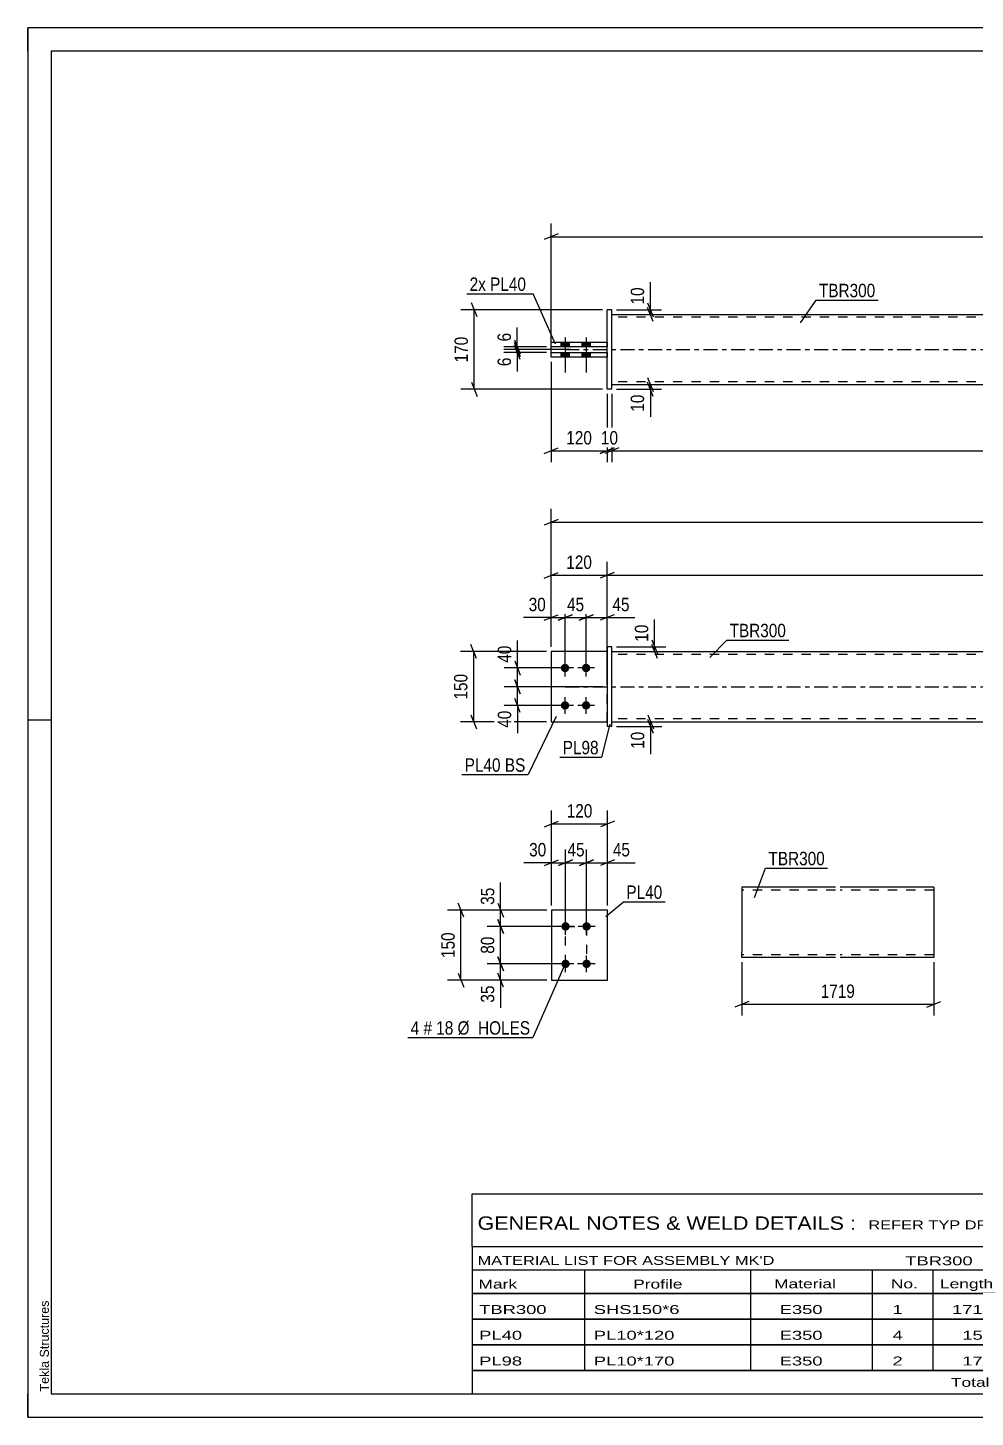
# Model space of a CAD drawing. Header units: millimetres. Extents: x 0 to 420, y 0 to 297.
# Drawn here: x 0 to 202.5, y 0 to 297 of the extents above; entities that cross this region are included whole.
import ezdxf

# ---------------------------------------------------------------- set-up
doc = ezdxf.new("R2010")
doc.units = ezdxf.units.MM
doc.linetypes.add('DXK_LINE_DOT2', pattern=[3.9198, 1.9599, -1.9599])
doc.linetypes.add('DXK_LINE_DOT3', pattern=[5.9187, 2.979, -0.9799, 0.9799, -0.9799])
doc.styles.add('Arial', font='ARIAL.TTF', dxfattribs={"height": 0.2})
doc.styles.add('Arial Narrow', font='ARIALN.TTF', dxfattribs={"height": 0.2})

# ---------------------------------------------------------------- blocks, each defined once
blk = doc.blocks.new('Unknown-580581884-1163')
at = {"color": 5, "linetype": 'Continuous'}
for p, q in [((420, 297), (0, 297)), ((0, 297), (0, 0)), ((0, 292), (0, 297)), ((415, 292), (5, 292)), ((5, 292), (5, 5)), ((5, 149), (0, 149)), ((0, 0), (0, 5)), ((5, 5), (415, 5)), ((0, 0), (420, 0))]:
    blk.add_line(p, q, dxfattribs=at)
at = {"color": 174, "linetype": 'Continuous', "style": 'Arial'}
blk.add_text('Tekla Structures', height=1.9102, rotation=90, dxfattribs=at).set_placement((4.5, 5.5))
blk = doc.blocks.new('Part-580581884-1803 - 1791')
at = {"color": 2, "linetype": 'Continuous'}
for p, q in [((123.86, 163.65), (111.86, 163.65)), ((111.86, 163.65), (111.86, 148.65)), ((111.86, 148.65), (123.86, 148.65))]:
    blk.add_line(p, q, dxfattribs=at)
at = {"color": 7, "linetype": 'DXK_LINE_DOT2'}
blk.add_line((123.86, 148.65), (123.86, 163.65), dxfattribs=at)
blk = doc.blocks.new('Part-580581884-1808 - 1791')
at = {"color": 7, "linetype": 'DXK_LINE_DOT2'}
for p, q in [((123.86, 163.65), (111.86, 163.65)), ((111.86, 163.65), (111.86, 148.65)), ((123.86, 148.65), (123.86, 163.65)), ((111.86, 148.65), (123.86, 148.65))]:
    blk.add_line(p, q, dxfattribs=at)
blk = doc.blocks.new('Part-580581884-1813 - 1791')
at = {"color": 2, "linetype": 'Continuous'}
for p, q in [((124.86, 164.65), (123.86, 164.65)), ((123.86, 164.65), (123.86, 147.65)), ((124.86, 147.65), (124.86, 164.65)), ((124.86, 147.65), (123.86, 147.65))]:
    blk.add_line(p, q, dxfattribs=at)
blk = doc.blocks.new('Part-580581884-1823 - 1791')
at = {"color": 2, "linetype": 'Continuous'}
for p, q in [((124.86, 163.65), (296.72, 163.65)), ((124.86, 148.65), (296.72, 148.65))]:
    blk.add_line(p, q, dxfattribs=at)
at = {"color": 7, "linetype": 'DXK_LINE_DOT2'}
for p, q in [((124.86, 148.65), (124.86, 163.65)), ((296.72, 148.65), (296.72, 163.65)), ((296.72, 163.05), (124.86, 163.05)), ((296.72, 149.25), (124.86, 149.25))]:
    blk.add_line(p, q, dxfattribs=at)
at = {"color": 7, "linetype": 'DXK_LINE_DOT3'}
blk.add_line((114.86, 156.15), (306.72, 156.15), dxfattribs=at)
blk = doc.blocks.new('Bolt-580581884-1825 - 1791')
at = {"linetype": 'Continuous'}
for points in [[(114.86, 159.25, -1), (114.86, 161.05, -1)], [(119.36, 159.25, -1), (119.36, 161.05, -1)], [(114.86, 151.25, -1), (114.86, 153.05, -1)], [(119.36, 151.25, -1), (119.36, 153.05, -1)]]:
    blk.add_hatch(color=1, dxfattribs=at).paths.add_polyline_path(points)
at = {"color": 1, "linetype": 'Continuous'}
for p, q in [((114.86, 158.35), (114.86, 161.95)), ((119.36, 158.35), (119.36, 161.95)), ((116.66, 160.15), (113.06, 160.15)), ((121.16, 160.15), (117.56, 160.15)), ((116.66, 152.15), (113.06, 152.15)), ((114.86, 150.35), (114.86, 153.95)), ((121.16, 152.15), (117.56, 152.15)), ((119.36, 150.35), (119.36, 153.95))]:
    blk.add_line(p, q, dxfattribs=at)
blk = doc.blocks.new('Bolt-580581884-2111 - 2109')
at = {"linetype": 'Continuous'}
for points in [[(113.96, 228.82), (115.76, 228.82), (115.76, 229.82), (113.96, 229.82)], [(113.96, 228.82), (115.76, 228.82), (115.76, 229.82), (113.96, 229.82)], [(118.46, 228.82), (120.26, 228.82), (120.26, 229.82), (118.46, 229.82)], [(118.46, 228.82), (120.26, 228.82), (120.26, 229.82), (118.46, 229.82)], [(113.96, 226.62), (115.76, 226.62), (115.76, 227.62), (113.96, 227.62)], [(113.96, 226.62), (115.76, 226.62), (115.76, 227.62), (113.96, 227.62)], [(118.46, 226.62), (120.26, 226.62), (120.26, 227.62), (118.46, 227.62)], [(118.46, 226.62), (120.26, 226.62), (120.26, 227.62), (118.46, 227.62)]]:
    blk.add_hatch(color=1, dxfattribs=at).paths.add_polyline_path(points)
at = {"color": 1, "linetype": 'Continuous'}
for p, q in [((113.96, 229.82), (113.96, 228.82)), ((113.96, 229.82), (113.96, 228.82)), ((114.86, 230.82), (114.86, 223.32)), ((114.86, 230.82), (114.86, 223.32)), ((115.76, 229.82), (115.76, 228.82)), ((115.76, 229.82), (115.76, 228.82)), ((118.46, 229.82), (118.46, 228.82)), ((118.46, 229.82), (118.46, 228.82)), ((119.36, 230.82), (119.36, 223.32)), ((119.36, 230.82), (119.36, 223.32)), ((120.26, 229.82), (120.26, 228.82)), ((120.26, 229.82), (120.26, 228.82)), ((113.96, 227.62), (113.96, 226.62)), ((113.96, 227.62), (113.96, 226.62)), ((115.76, 227.62), (115.76, 226.62)), ((115.76, 227.62), (115.76, 226.62)), ((118.46, 227.62), (118.46, 226.62)), ((118.46, 227.62), (118.46, 226.62)), ((120.26, 227.62), (120.26, 226.62)), ((120.26, 227.62), (120.26, 226.62))]:
    blk.add_line(p, q, dxfattribs=at)
blk = doc.blocks.new('Part-580581884-2128 - 2109')
at = {"color": 2, "linetype": 'Continuous'}
for p, q in [((111.86, 229.82), (123.86, 229.82)), ((111.86, 228.82), (111.86, 229.82)), ((123.86, 228.82), (111.86, 228.82))]:
    blk.add_line(p, q, dxfattribs=at)
at = {"color": 7, "linetype": 'DXK_LINE_DOT2'}
blk.add_line((123.86, 229.82), (123.86, 228.82), dxfattribs=at)
blk = doc.blocks.new('Part-580581884-2129 - 2109')
at = {"color": 2, "linetype": 'Continuous'}
for p, q in [((124.86, 236.72), (123.86, 236.72)), ((123.86, 219.72), (123.86, 236.72)), ((124.86, 219.72), (124.86, 236.72)), ((124.86, 219.72), (123.86, 219.72))]:
    blk.add_line(p, q, dxfattribs=at)
blk = doc.blocks.new('Part-580581884-2117 - 2109')
at = {"color": 2, "linetype": 'Continuous'}
for p, q in [((124.86, 235.72), (296.72, 235.72)), ((124.86, 220.72), (296.72, 220.72))]:
    blk.add_line(p, q, dxfattribs=at)
at = {"color": 7, "linetype": 'DXK_LINE_DOT2'}
for p, q in [((124.86, 220.72), (124.86, 235.72)), ((296.72, 235.12), (124.86, 235.12)), ((296.72, 235.72), (296.72, 220.72)), ((296.72, 221.32), (124.86, 221.32))]:
    blk.add_line(p, q, dxfattribs=at)
at = {"color": 7, "linetype": 'DXK_LINE_DOT3'}
blk.add_line((114.86, 228.22), (306.72, 228.22), dxfattribs=at)
blk = doc.blocks.new('Part-580581884-2123 - 2109')
at = {"color": 2, "linetype": 'Continuous'}
for p, q in [((111.86, 226.62), (111.86, 227.62)), ((111.86, 227.62), (123.86, 227.62)), ((123.86, 226.62), (111.86, 226.62))]:
    blk.add_line(p, q, dxfattribs=at)
at = {"color": 7, "linetype": 'DXK_LINE_DOT2'}
blk.add_line((123.86, 227.62), (123.86, 226.62), dxfattribs=at)
blk = doc.blocks.new('Bolt-580581884-1444 - 1410')
at = {"linetype": 'Continuous'}
for points in [[(114.96, 104.01, -1), (114.96, 105.81, -1)], [(119.46, 104.01, -1), (119.46, 105.81, -1)], [(114.96, 96.01, -1), (114.96, 97.81, -1)], [(119.46, 96.01, -1), (119.46, 97.81, -1)]]:
    blk.add_hatch(color=1, dxfattribs=at).paths.add_polyline_path(points)
at = {"color": 1, "linetype": 'Continuous'}
for p, q in [((116.76, 104.91), (113.16, 104.91)), ((114.96, 103.11), (114.96, 106.71)), ((121.26, 104.91), (117.66, 104.91)), ((119.46, 103.11), (119.46, 106.71)), ((114.96, 95.11), (114.96, 98.71)), ((119.46, 95.11), (119.46, 98.71)), ((116.76, 96.91), (113.16, 96.91)), ((121.26, 96.91), (117.66, 96.91))]:
    blk.add_line(p, q, dxfattribs=at)
blk = doc.blocks.new('Part-580581884-1459 - 1410')
at = {"color": 2, "linetype": 'Continuous'}
for p, q in [((123.96, 108.41), (111.96, 108.41)), ((111.96, 108.41), (111.96, 93.41)), ((123.96, 93.41), (123.96, 108.41)), ((111.96, 93.41), (123.96, 93.41))]:
    blk.add_line(p, q, dxfattribs=at)
blk = doc.blocks.new('Part-580581884-1273 - 1255')
at = {"color": 2, "linetype": 'Continuous'}
for p, q in [((172.67, 113.27), (152.67, 113.27)), ((152.67, 113.27), (152.67, 99.47)), ((193.67, 113.27), (173.67, 113.27)), ((193.67, 113.27), (193.67, 98.27)), ((152.67, 98.62), (152.67, 99.47)), ((152.67, 98.36), (152.67, 98.62)), ((152.67, 98.27), (152.67, 98.36)), ((172.67, 98.27), (152.67, 98.27)), ((193.67, 98.27), (173.67, 98.27))]:
    blk.add_line(p, q, dxfattribs=at)
at = {"color": 7, "linetype": 'DXK_LINE_DOT2'}
for p, q in [((172.67, 112.67), (152.67, 112.67)), ((193.67, 112.67), (173.67, 112.67)), ((152.67, 99.01), (152.67, 99.47)), ((152.67, 98.62), (152.67, 99.24)), ((152.67, 98.87), (152.67, 98.91)), ((152.67, 98.87), (152.67, 98.91)), ((172.67, 98.87), (152.67, 98.87)), ((152.67, 98.27), (152.67, 98.27)), ((193.67, 98.87), (173.67, 98.87)), ((193.67, 98.87), (193.67, 98.91))]:
    blk.add_line(p, q, dxfattribs=at)
blk = doc.blocks.new('Rectangle-580581884-1568 - 1410')
at = {"color": 1, "linetype": 'DXK_LINE_DOT2'}
blk.add_lwpolyline([(114.96, 104.91), (119.46, 104.91), (119.46, 96.91), (114.96, 96.91), (114.96, 104.91)], close=True, dxfattribs=at)
blk = doc.blocks.new('StraightDimension-580581884-2042 - 1791')
at = {"color": 7, "linetype": 'Continuous'}
for p, q in [((104.09, 161.65), (105.29, 158.65)), ((113.86, 160.15), (101.84, 160.15)), ((105.29, 154.65), (104.09, 157.65)), ((104.69, 156.15), (104.69, 160.15)), ((122.86, 156.15), (101.84, 156.15))]:
    blk.add_line(p, q, dxfattribs=at)
at = {"color": 0}
blk.add_wipeout([(103.94, 165.53), (99.74, 165.53), (99.74, 160.67), (103.94, 160.67)], dxfattribs=at)
at = {"color": 7, "linetype": 'Continuous'}
blk.add_line((104.69, 160.15), (104.69, 166.05), dxfattribs=at)
blk.add_line((104.69, 160.15), (104.69, 166.05), dxfattribs=at)
at = {"color": 3, "style": 'Arial Narrow'}
blk.add_text('40', height=2.863, rotation=90.0002, dxfattribs=at).set_placement((103.34, 161.27))
blk = doc.blocks.new('StraightDimension-580581884-2005 - 1791')
at = {"color": 7, "linetype": 'Continuous'}
for p, q in [((119.36, 161.15), (119.36, 173.8)), ((123.86, 164.65), (123.86, 173.8)), ((117.86, 170.35), (120.86, 171.55)), ((119.36, 170.95), (123.86, 170.95)), ((125.36, 171.55), (122.36, 170.35))]:
    blk.add_line(p, q, dxfattribs=at)
at = {"color": 0}
blk.add_wipeout([(129.24, 171.7), (129.24, 175.9), (124.39, 175.9), (124.39, 171.7)], dxfattribs=at)
at = {"color": 7, "linetype": 'Continuous'}
blk.add_line((123.86, 170.95), (129.77, 170.95), dxfattribs=at)
blk.add_line((123.86, 170.95), (129.77, 170.95), dxfattribs=at)
at = {"color": 3, "style": 'Arial Narrow'}
blk.add_text('45', height=2.863, dxfattribs=at).set_placement((124.99, 172.3))
blk = doc.blocks.new('StraightDimension-580581884-1887 - 1791')
at = {"color": 7, "linetype": 'Continuous'}
for p, q in [((111.86, 164.65), (111.86, 194.15)), ((309.72, 164.65), (309.72, 194.15)), ((113.36, 191.9), (110.36, 190.7)), ((111.86, 191.3), (309.72, 191.3)), ((308.22, 190.7), (311.22, 191.9))]:
    blk.add_line(p, q, dxfattribs=at)
at = {"color": 0}
blk.add_wipeout([(215.05, 192.05), (215.05, 196.25), (206.54, 196.25), (206.54, 192.05)], dxfattribs=at)
at = {"color": 3, "style": 'Arial Narrow'}
blk.add_text('1979', height=2.863, dxfattribs=at).set_placement((207.14, 192.65))
blk = doc.blocks.new('StraightDimension-580581884-2022 - 1791')
at = {"color": 7, "linetype": 'Continuous'}
for p, q in [((110.86, 163.65), (92.48, 163.65)), ((95.93, 162.15), (94.73, 165.15)), ((95.33, 148.65), (95.33, 163.65)), ((110.86, 148.65), (92.48, 148.65)), ((94.73, 150.15), (95.93, 147.15))]:
    blk.add_line(p, q, dxfattribs=at)
at = {"color": 0}
blk.add_wipeout([(94.58, 159.49), (90.38, 159.49), (90.38, 152.81), (94.58, 152.81)], dxfattribs=at)
at = {"color": 3, "style": 'Arial Narrow'}
blk.add_text('150', height=2.863, rotation=90.0002, dxfattribs=at).set_placement((93.98, 153.41))
blk = doc.blocks.new('StraightDimension-580581884-1960 - 1791')
at = {"color": 7, "linetype": 'Continuous'}
for p, q in [((111.86, 164.65), (111.86, 182.83)), ((123.86, 157.15), (123.86, 182.83)), ((110.36, 179.38), (113.36, 180.58)), ((111.86, 179.98), (123.86, 179.98)), ((125.36, 180.58), (122.36, 179.38))]:
    blk.add_line(p, q, dxfattribs=at)
at = {"color": 0}
blk.add_wipeout([(121.2, 180.73), (121.2, 184.93), (114.52, 184.93), (114.52, 180.73)], dxfattribs=at)
at = {"color": 3, "style": 'Arial Narrow'}
blk.add_text('120', height=2.863, dxfattribs=at).set_placement((115.12, 181.33))
blk = doc.blocks.new('StraightDimension-580581884-1832 - 1791')
at = {"color": 7, "linetype": 'Continuous'}
for p, q in [((125.86, 164.65), (136.39, 164.65)), ((125.86, 163.65), (136.39, 163.65)), ((133.39, 166.15), (134.59, 163.15)), ((134.59, 162.15), (133.39, 165.15)), ((133.99, 163.65), (133.99, 164.65))]:
    blk.add_line(p, q, dxfattribs=at)
at = {"color": 0}
blk.add_wipeout([(133.24, 170.03), (129.04, 170.03), (129.04, 165.17), (133.24, 165.17)], dxfattribs=at)
at = {"color": 7, "linetype": 'Continuous'}
blk.add_line((133.99, 164.65), (133.99, 170.55), dxfattribs=at)
blk.add_line((133.99, 164.65), (133.99, 170.55), dxfattribs=at)
at = {"color": 3, "style": 'Arial Narrow'}
blk.add_text('10', height=2.863, rotation=90.0002, dxfattribs=at).set_placement((132.64, 165.77))
blk = doc.blocks.new('StraightDimension-580581884-1945 - 1791')
at = {"color": 7, "linetype": 'Continuous'}
for p, q in [((123.86, 157.15), (123.86, 182.83)), ((297.72, 164.65), (297.72, 182.83)), ((125.36, 180.58), (122.36, 179.38)), ((123.86, 179.98), (297.72, 179.98)), ((296.22, 179.38), (299.22, 180.58))]:
    blk.add_line(p, q, dxfattribs=at)
at = {"color": 0}
blk.add_wipeout([(215.05, 180.73), (215.05, 184.93), (206.54, 184.93), (206.54, 180.73)], dxfattribs=at)
at = {"color": 3, "style": 'Arial Narrow'}
blk.add_text('1739', height=2.863, dxfattribs=at).set_placement((207.14, 181.33))
blk = doc.blocks.new('StraightDimension-580581884-1976 - 1791')
at = {"color": 7, "linetype": 'Continuous'}
for p, q in [((111.86, 164.65), (111.86, 173.8)), ((114.86, 161.15), (114.86, 173.8)), ((110.36, 170.35), (113.36, 171.55)), ((111.86, 170.95), (114.86, 170.95)), ((116.36, 171.55), (113.36, 170.35))]:
    blk.add_line(p, q, dxfattribs=at)
at = {"color": 0}
blk.add_wipeout([(111.34, 171.7), (111.34, 175.9), (106.48, 175.9), (106.48, 171.7)], dxfattribs=at)
at = {"color": 7, "linetype": 'Continuous'}
blk.add_line((111.86, 170.95), (105.96, 170.95), dxfattribs=at)
blk.add_line((111.86, 170.95), (105.96, 170.95), dxfattribs=at)
at = {"color": 3, "style": 'Arial Narrow'}
blk.add_text('30', height=2.863, dxfattribs=at).set_placement((107.08, 172.3))
blk = doc.blocks.new('StraightDimension-580581884-2061 - 1791')
at = {"color": 7, "linetype": 'Continuous'}
for p, q in [((125.86, 148.65), (135.54, 148.65)), ((132.54, 150.15), (133.74, 147.15)), ((133.74, 146.15), (132.54, 149.15)), ((133.14, 147.65), (133.14, 148.65)), ((125.86, 147.65), (135.54, 147.65))]:
    blk.add_line(p, q, dxfattribs=at)
at = {"color": 0}
blk.add_wipeout([(132.39, 147.12), (128.19, 147.12), (128.19, 142.27), (132.39, 142.27)], dxfattribs=at)
at = {"color": 7, "linetype": 'Continuous'}
blk.add_line((133.14, 147.65), (133.14, 141.74), dxfattribs=at)
blk.add_line((133.14, 147.65), (133.14, 141.74), dxfattribs=at)
at = {"color": 3, "style": 'Arial Narrow'}
blk.add_text('10', height=2.863, rotation=90.0002, dxfattribs=at).set_placement((131.79, 142.87))
blk = doc.blocks.new('StraightDimension-580581884-1992 - 1791')
at = {"color": 7, "linetype": 'Continuous'}
for p, q in [((114.86, 161.15), (114.86, 173.8)), ((119.36, 161.15), (119.36, 173.8)), ((113.36, 170.35), (116.36, 171.55)), ((114.86, 170.95), (119.36, 170.95)), ((120.86, 171.55), (117.86, 170.35))]:
    blk.add_line(p, q, dxfattribs=at)
at = {"color": 0}
blk.add_wipeout([(119.54, 171.7), (119.54, 175.9), (114.68, 175.9), (114.68, 171.7)], dxfattribs=at)
at = {"color": 3, "style": 'Arial Narrow'}
blk.add_text('45', height=2.863, dxfattribs=at).set_placement((115.28, 172.3))
blk = doc.blocks.new('StraightDimension-580581884-2051 - 1791')
at = {"color": 7, "linetype": 'Continuous'}
for p, q in [((104.09, 157.65), (105.29, 154.65)), ((122.86, 156.15), (101.84, 156.15)), ((104.69, 152.15), (104.69, 156.15)), ((113.86, 152.15), (101.84, 152.15)), ((105.29, 150.65), (104.09, 153.65))]:
    blk.add_line(p, q, dxfattribs=at)
at = {"color": 0}
blk.add_wipeout([(103.94, 151.62), (99.74, 151.62), (99.74, 146.77), (103.94, 146.77)], dxfattribs=at)
at = {"color": 7, "linetype": 'Continuous'}
blk.add_line((104.69, 152.15), (104.69, 146.24), dxfattribs=at)
blk.add_line((104.69, 152.15), (104.69, 146.24), dxfattribs=at)
at = {"color": 3, "style": 'Arial Narrow'}
blk.add_text('40', height=2.863, rotation=90.0002, dxfattribs=at).set_placement((103.34, 147.37))
blk = doc.blocks.new('StraightDimension-580581884-2164 - 2109')
at = {"color": 7, "linetype": 'Continuous'}
for p, q in [((113.36, 252.94), (110.36, 251.74)), ((111.86, 227.62), (111.86, 255.19)), ((308.22, 251.74), (311.22, 252.94)), ((309.72, 227.62), (309.72, 255.19)), ((111.86, 252.34), (309.72, 252.34))]:
    blk.add_line(p, q, dxfattribs=at)
at = {"color": 0}
blk.add_wipeout([(215.05, 253.09), (215.05, 257.29), (206.54, 257.29), (206.54, 253.09)], dxfattribs=at)
at = {"color": 3, "style": 'Arial Narrow'}
blk.add_text('1979', height=2.863, dxfattribs=at).set_placement((207.14, 253.69))
blk = doc.blocks.new('StraightDimension-580581884-2175 - 2109')
at = {"color": 7, "linetype": 'Continuous'}
for p, q in [((124.86, 218.72), (124.86, 204.18)), ((296.72, 218.72), (296.72, 204.18)), ((126.36, 207.18), (123.36, 205.98)), ((124.86, 206.58), (296.72, 206.58)), ((295.22, 205.98), (298.22, 207.18))]:
    blk.add_line(p, q, dxfattribs=at)
at = {"color": 0}
blk.add_wipeout([(215.05, 207.33), (215.05, 211.53), (206.54, 211.53), (206.54, 207.33)], dxfattribs=at)
at = {"color": 3, "style": 'Arial Narrow'}
blk.add_text('1719', height=2.863, dxfattribs=at).set_placement((207.14, 207.93))
blk = doc.blocks.new('StraightDimension-580581884-2192 - 2109')
at = {"color": 7, "linetype": 'Continuous'}
for p, q in [((111.86, 225.62), (111.86, 204.18)), ((123.86, 218.72), (123.86, 204.18)), ((110.36, 205.98), (113.36, 207.18)), ((111.86, 206.58), (123.86, 206.58)), ((125.36, 207.18), (122.36, 205.98))]:
    blk.add_line(p, q, dxfattribs=at)
at = {"color": 0}
blk.add_wipeout([(121.2, 207.33), (121.2, 211.53), (114.52, 211.53), (114.52, 207.33)], dxfattribs=at)
at = {"color": 3, "style": 'Arial Narrow'}
blk.add_text('120', height=2.863, dxfattribs=at).set_placement((115.12, 207.93))
blk = doc.blocks.new('StraightDimension-580581884-2151 - 2109')
at = {"color": 7, "linetype": 'Continuous'}
for p, q in [((96.04, 235.22), (94.84, 238.22)), ((122.86, 236.72), (92.59, 236.72)), ((95.44, 219.72), (95.44, 236.72)), ((94.84, 221.22), (96.04, 218.22)), ((122.86, 219.72), (92.59, 219.72))]:
    blk.add_line(p, q, dxfattribs=at)
at = {"color": 0}
blk.add_wipeout([(94.69, 231.57), (90.49, 231.57), (90.49, 224.88), (94.69, 224.88)], dxfattribs=at)
at = {"color": 3, "style": 'Arial Narrow'}
blk.add_text('170', height=2.863, rotation=90.0002, dxfattribs=at).set_placement((94.09, 225.48))
blk = doc.blocks.new('StraightDimension-580581884-2272 - 2109')
at = {"color": 7, "linetype": 'Continuous'}
for p, q in [((104.04, 229.72), (105.24, 226.72)), ((105.24, 226.12), (104.04, 229.12)), ((116.11, 228.22), (101.79, 228.22)), ((110.86, 227.62), (101.79, 227.62)), ((104.64, 227.62), (104.64, 228.22))]:
    blk.add_line(p, q, dxfattribs=at)
at = {"color": 0}
blk.add_wipeout([(103.89, 227.1), (99.69, 227.1), (99.69, 224.07), (103.89, 224.07)], dxfattribs=at)
at = {"color": 7, "linetype": 'Continuous'}
blk.add_line((104.64, 227.62), (104.64, 223.55), dxfattribs=at)
blk.add_line((104.64, 227.62), (104.64, 223.55), dxfattribs=at)
at = {"color": 3, "style": 'Arial Narrow'}
blk.add_text('6', height=2.86, rotation=90.0002, dxfattribs=at).set_placement((103.29, 224.67))
blk = doc.blocks.new('StraightDimension-580581884-2141 - 2109')
at = {"color": 7, "linetype": 'Continuous'}
for p, q in [((125.86, 220.72), (135.5, 220.72)), ((132.5, 222.22), (133.7, 219.22)), ((133.7, 218.22), (132.5, 221.22)), ((133.1, 219.72), (133.1, 220.72)), ((125.86, 219.72), (135.5, 219.72))]:
    blk.add_line(p, q, dxfattribs=at)
at = {"color": 0}
blk.add_wipeout([(132.35, 219.2), (128.15, 219.2), (128.15, 214.34), (132.35, 214.34)], dxfattribs=at)
at = {"color": 7, "linetype": 'Continuous'}
blk.add_line((133.1, 219.72), (133.1, 213.82), dxfattribs=at)
blk.add_line((133.1, 219.72), (133.1, 213.82), dxfattribs=at)
at = {"color": 3, "style": 'Arial Narrow'}
blk.add_text('10', height=2.863, rotation=90.0002, dxfattribs=at).set_placement((131.75, 214.94))
blk = doc.blocks.new('StraightDimension-580581884-2183 - 2109')
at = {"color": 7, "linetype": 'Continuous'}
for p, q in [((123.86, 218.72), (123.86, 204.18)), ((124.86, 218.72), (124.86, 204.18)), ((122.36, 205.98), (125.36, 207.18)), ((126.36, 207.18), (123.36, 205.98)), ((123.86, 206.58), (124.86, 206.58))]:
    blk.add_line(p, q, dxfattribs=at)
at = {"color": 0}
blk.add_wipeout([(126.79, 207.33), (126.79, 211.53), (121.93, 211.53), (121.93, 207.33)], dxfattribs=at)
at = {"color": 3, "style": 'Arial Narrow'}
blk.add_text('10', height=2.863, dxfattribs=at).set_placement((122.53, 207.93))
blk = doc.blocks.new('StraightDimension-580581884-2232 - 2109')
at = {"color": 7, "linetype": 'Continuous'}
for p, q in [((132.5, 238.22), (133.7, 235.22)), ((125.86, 236.72), (135.5, 236.72)), ((125.86, 235.72), (135.5, 235.72)), ((133.7, 234.22), (132.5, 237.22)), ((133.1, 235.72), (133.1, 236.72))]:
    blk.add_line(p, q, dxfattribs=at)
at = {"color": 0}
blk.add_wipeout([(132.35, 242.1), (128.15, 242.1), (128.15, 237.25), (132.35, 237.25)], dxfattribs=at)
at = {"color": 7, "linetype": 'Continuous'}
blk.add_line((133.1, 236.72), (133.1, 242.63), dxfattribs=at)
blk.add_line((133.1, 236.72), (133.1, 242.63), dxfattribs=at)
at = {"color": 3, "style": 'Arial Narrow'}
blk.add_text('10', height=2.863, rotation=90.0002, dxfattribs=at).set_placement((131.75, 237.85))
blk = doc.blocks.new('StraightDimension-580581884-2282 - 2109')
at = {"color": 7, "linetype": 'Continuous'}
for p, q in [((110.86, 228.82), (101.79, 228.82)), ((104.04, 230.32), (105.24, 227.32)), ((105.24, 226.72), (104.04, 229.72)), ((104.64, 228.22), (104.64, 228.82)), ((116.11, 228.22), (101.79, 228.22))]:
    blk.add_line(p, q, dxfattribs=at)
at = {"color": 0}
blk.add_wipeout([(103.89, 232.38), (99.69, 232.38), (99.69, 229.35), (103.89, 229.35)], dxfattribs=at)
at = {"color": 7, "linetype": 'Continuous'}
blk.add_line((104.64, 228.82), (104.64, 232.9), dxfattribs=at)
blk.add_line((104.64, 228.82), (104.64, 232.9), dxfattribs=at)
at = {"color": 3, "style": 'Arial Narrow'}
blk.add_text('6', height=2.86, rotation=90.0002, dxfattribs=at).set_placement((103.29, 229.95))
blk = doc.blocks.new('StraightDimension-580581884-1491 - 1410')
at = {"color": 7, "linetype": 'Continuous'}
for p, q in [((113.46, 117.93), (116.46, 119.13)), ((114.96, 105.91), (114.96, 121.38)), ((120.96, 119.13), (117.96, 117.93)), ((119.46, 105.91), (119.46, 121.38)), ((114.96, 118.53), (119.46, 118.53))]:
    blk.add_line(p, q, dxfattribs=at)
at = {"color": 0}
blk.add_wipeout([(119.64, 119.28), (119.64, 123.48), (114.78, 123.48), (114.78, 119.28)], dxfattribs=at)
at = {"color": 3, "style": 'Arial Narrow'}
blk.add_text('45', height=2.863, dxfattribs=at).set_placement((115.38, 119.88))
blk = doc.blocks.new('StraightDimension-580581884-1461 - 1410')
at = {"color": 7, "linetype": 'Continuous'}
for p, q in [((111.96, 109.41), (111.96, 129.68)), ((123.96, 109.41), (123.96, 129.68)), ((110.46, 126.23), (113.46, 127.43)), ((111.96, 126.83), (123.96, 126.83)), ((125.46, 127.43), (122.46, 126.23))]:
    blk.add_line(p, q, dxfattribs=at)
at = {"color": 0}
blk.add_wipeout([(121.3, 127.58), (121.3, 131.78), (114.62, 131.78), (114.62, 127.58)], dxfattribs=at)
at = {"color": 3, "style": 'Arial Narrow'}
blk.add_text('120', height=2.863, dxfattribs=at).set_placement((115.22, 128.18))
blk = doc.blocks.new('StraightDimension-580581884-1478 - 1410')
at = {"color": 7, "linetype": 'Continuous'}
for p, q in [((117.96, 117.93), (120.96, 119.13)), ((119.46, 105.91), (119.46, 121.38)), ((125.46, 119.13), (122.46, 117.93)), ((123.96, 109.41), (123.96, 121.38)), ((119.46, 118.53), (123.96, 118.53))]:
    blk.add_line(p, q, dxfattribs=at)
at = {"color": 0}
blk.add_wipeout([(129.34, 119.28), (129.34, 123.48), (124.48, 123.48), (124.48, 119.28)], dxfattribs=at)
at = {"color": 7, "linetype": 'Continuous'}
blk.add_line((123.96, 118.53), (129.87, 118.53), dxfattribs=at)
blk.add_line((123.96, 118.53), (129.87, 118.53), dxfattribs=at)
at = {"color": 3, "style": 'Arial Narrow'}
blk.add_text('45', height=2.863, dxfattribs=at).set_placement((125.08, 119.88))
blk = doc.blocks.new('StraightDimension-580581884-1501 - 1410')
at = {"color": 7, "linetype": 'Continuous'}
for p, q in [((110.46, 117.93), (113.46, 119.13)), ((111.96, 109.41), (111.96, 121.38)), ((116.46, 119.13), (113.46, 117.93)), ((114.96, 105.91), (114.96, 121.38)), ((111.96, 118.53), (114.96, 118.53))]:
    blk.add_line(p, q, dxfattribs=at)
at = {"color": 0}
blk.add_wipeout([(111.43, 119.28), (111.43, 123.48), (106.58, 123.48), (106.58, 119.28)], dxfattribs=at)
at = {"color": 7, "linetype": 'Continuous'}
blk.add_line((111.96, 118.53), (106.05, 118.53), dxfattribs=at)
blk.add_line((111.96, 118.53), (106.05, 118.53), dxfattribs=at)
at = {"color": 3, "style": 'Arial Narrow'}
blk.add_text('30', height=2.863, dxfattribs=at).set_placement((107.18, 119.88))
blk = doc.blocks.new('StraightDimension-580581884-1515 - 1410')
at = {"color": 7, "linetype": 'Continuous'}
for p, q in [((93.21, 106.91), (92.01, 109.91)), ((110.96, 108.41), (89.76, 108.41)), ((92.61, 93.41), (92.61, 108.41)), ((110.96, 93.41), (89.76, 93.41)), ((92.01, 94.91), (93.21, 91.91))]:
    blk.add_line(p, q, dxfattribs=at)
at = {"color": 0}
blk.add_wipeout([(91.86, 104.25), (87.66, 104.25), (87.66, 97.56), (91.86, 97.56)], dxfattribs=at)
at = {"color": 3, "style": 'Arial Narrow'}
blk.add_text('150', height=2.863, rotation=90.0002, dxfattribs=at).set_placement((91.26, 98.16))
blk = doc.blocks.new('StraightDimension-580581884-1532 - 1410')
at = {"color": 7, "linetype": 'Continuous'}
for p, q in [((100.47, 109.91), (101.67, 106.91)), ((110.96, 108.41), (98.22, 108.41)), ((101.07, 104.91), (101.07, 108.41)), ((113.96, 104.91), (98.22, 104.91)), ((101.67, 103.41), (100.47, 106.41))]:
    blk.add_line(p, q, dxfattribs=at)
at = {"color": 0}
blk.add_wipeout([(100.32, 113.79), (96.12, 113.79), (96.12, 108.93), (100.32, 108.93)], dxfattribs=at)
at = {"color": 7, "linetype": 'Continuous'}
blk.add_line((101.07, 108.41), (101.07, 114.31), dxfattribs=at)
blk.add_line((101.07, 108.41), (101.07, 114.31), dxfattribs=at)
at = {"color": 3, "style": 'Arial Narrow'}
blk.add_text('35', height=2.863, rotation=90.0002, dxfattribs=at).set_placement((99.72, 109.53))
blk = doc.blocks.new('StraightDimension-580581884-1545 - 1410')
at = {"color": 7, "linetype": 'Continuous'}
for p, q in [((113.96, 104.91), (98.22, 104.91)), ((100.47, 106.41), (101.67, 103.41)), ((101.07, 96.91), (101.07, 104.91)), ((101.67, 95.41), (100.47, 98.41)), ((113.96, 96.91), (98.22, 96.91))]:
    blk.add_line(p, q, dxfattribs=at)
at = {"color": 0}
blk.add_wipeout([(100.32, 103.33), (96.12, 103.33), (96.12, 98.48), (100.32, 98.48)], dxfattribs=at)
at = {"color": 3, "style": 'Arial Narrow'}
blk.add_text('80', height=2.863, rotation=90.0002, dxfattribs=at).set_placement((99.72, 99.08))
blk = doc.blocks.new('StraightDimension-580581884-1555 - 1410')
at = {"color": 7, "linetype": 'Continuous'}
for p, q in [((100.47, 98.41), (101.67, 95.41)), ((113.96, 96.91), (98.22, 96.91)), ((101.07, 93.41), (101.07, 96.91)), ((110.96, 93.41), (98.22, 93.41)), ((101.67, 91.91), (100.47, 94.91))]:
    blk.add_line(p, q, dxfattribs=at)
at = {"color": 0}
blk.add_wipeout([(100.32, 92.88), (96.12, 92.88), (96.12, 88.02), (100.32, 88.02)], dxfattribs=at)
at = {"color": 7, "linetype": 'Continuous'}
blk.add_line((101.07, 93.41), (101.07, 87.5), dxfattribs=at)
blk.add_line((101.07, 93.41), (101.07, 87.5), dxfattribs=at)
at = {"color": 3, "style": 'Arial Narrow'}
blk.add_text('35', height=2.863, rotation=90.0002, dxfattribs=at).set_placement((99.72, 88.62))
blk = doc.blocks.new('StraightDimension-580581884-1353 - 1255')
at = {"color": 7, "linetype": 'Continuous'}
for p, q in [((152.67, 97.27), (152.67, 85.87)), ((193.67, 97.27), (193.67, 85.87)), ((154.17, 88.87), (151.17, 87.67)), ((152.67, 88.27), (193.67, 88.27)), ((192.17, 87.67), (195.17, 88.87))]:
    blk.add_line(p, q, dxfattribs=at)
at = {"color": 0}
blk.add_wipeout([(177.42, 89.02), (177.42, 93.22), (168.91, 93.22), (168.91, 89.02)], dxfattribs=at)
at = {"color": 3, "style": 'Arial Narrow'}
blk.add_text('1719', height=2.863, dxfattribs=at).set_placement((169.51, 89.62))
blk = doc.blocks.new('Unknown-580581884-3725')
at = {"color": 7, "linetype": 'Continuous'}
for p, q in [((95, 47.75), (255, 47.75)), ((95, 36.5), (95, 47.75)), ((255, 47.75), (255, 36.5)), ((95, 36.5), (255, 36.5)), ((95, 36.5), (95, 31.5)), ((255, 36.5), (255, 31.5)), ((95, 31.5), (255, 31.5)), ((95, 31.5), (95, 26.5)), ((119, 31.5), (119, 26.5)), ((154.5, 31.5), (154.5, 26.5)), ((180.5, 31.5), (180.5, 26.5)), ((193.5, 31.5), (193.5, 26.5)), ((211, 31.5), (211, 26.5)), ((233, 31.5), (233, 26.5)), ((255, 31.5), (255, 26.5)), ((95, 26.5), (255, 26.5)), ((95, 26.45), (95, 21.05)), ((95, 26.45), (255, 26.45)), ((119, 26.5), (119, 21)), ((154.5, 26.5), (154.5, 21)), ((180.5, 26.5), (180.5, 21)), ((193.5, 26.5), (193.5, 21)), ((211, 26.5), (211, 21)), ((233, 26.5), (233, 21)), ((255, 26.45), (255, 21.05)), ((95, 21.05), (255, 21.05)), ((95, 20.95), (95, 15.55)), ((95, 20.95), (255, 20.95)), ((119, 21), (119, 15.5)), ((154.5, 21), (154.5, 15.5)), ((180.5, 21), (180.5, 15.5)), ((193.5, 21), (193.5, 15.5)), ((211, 21), (211, 15.5)), ((233, 21), (233, 15.5)), ((255, 20.95), (255, 15.55)), ((95, 15.55), (255, 15.55)), ((95, 15.45), (95, 10.05)), ((95, 15.45), (255, 15.45)), ((119, 15.5), (119, 10)), ((154.5, 15.5), (154.5, 10)), ((180.5, 15.5), (180.5, 10)), ((193.5, 15.5), (193.5, 10)), ((211, 15.5), (211, 10)), ((233, 15.5), (233, 10)), ((255, 15.45), (255, 10.05)), ((95, 10.05), (255, 10.05)), ((95, 10), (255, 10)), ((95, 10), (95, 5)), ((211, 10), (211, 5)), ((233, 10), (233, 5)), ((255, 10), (255, 5)), ((95, 5), (255, 5))]:
    blk.add_line(p, q, dxfattribs=at)
at = {"color": 7, "style": 'Arial Narrow'}
for s, height, width, p in [('GENERAL NOTES & WELD DETAILS :', 2.8633, 1.4, (96.15, 40.06)), ('REFER TYP DRAWING TYP-01', 1.9089, 1.6, (179.7, 40.16)), ("MATERIAL LIST FOR ASSEMBLY MK'D", 1.9089, 1.6, (96.15, 32.56)), ('TBR300', 1.909, 1.794707, (187.59, 32.47)), ('1', 1.91, 1.794707, (217.08, 32.56)), ('No. Required', 1.9089, 1.6, (226.41, 32.56)), ('Mark', 1.909, 1.7, (96.34, 27.5)), ('Profile', 1.909, 1.7, (129.41, 27.5)), ('Material', 1.909, 1.7, (159.54, 27.56)), ('No.', 1.909, 1.7, (184.5, 27.56)), ('Length', 1.909, 1.7, (195, 27.56)), ('Area', 1.909, 1.7, (217.5, 27.56)), ('Weight', 1.909, 1.7, (237, 27.56))]:
    blk.add_text(s, height=height, dxfattribs=dict(at, width=width)).set_placement(p)
at = {"color": 7, "linetype": 'Continuous', "style": 'Arial Narrow'}
for s, height, width, p in [('TBR300', 1.909, 1.794707, (96.5, 22.06)), ('SHS150*6', 1.909, 1.794707, (121, 22.06)), ('E350', 1.909, 1.794707, (160.74, 22.06)), ('1', 1.91, 1.794707, (184.86, 22.06)), ('1719', 1.909, 1.794707, (197.58, 22.06)), ('1.0', 1.909, 1.794707, (221.32, 22.06)), ('46.6', 1.909, 1.794707, (240.14, 22.06)), ('PL40', 1.909, 1.794707, (96.5, 16.56)), ('PL10*120', 1.909, 1.794707, (121, 16.56)), ('E350', 1.909, 1.794707, (160.74, 16.56)), ('4', 1.91, 1.794707, (184.86, 16.56)), ('150', 1.909, 1.794707, (199.77, 16.56)), ('0.0', 1.909, 1.794707, (221.32, 16.56)), ('5.7', 1.909, 1.794707, (242.33, 16.56)), ('PL98', 1.909, 1.794707, (96.5, 11.06)), ('PL10*170', 1.909, 1.794707, (121, 11.06)), ('E350', 1.909, 1.794707, (160.74, 11.06)), ('2', 1.91, 1.794707, (184.86, 11.06)), ('170', 1.909, 1.794707, (199.77, 11.06)), ('0.1', 1.909, 1.794707, (221.32, 11.06)), ('4.5', 1.909, 1.794707, (242.33, 11.06)), ('Total', 1.909, 1.7, (197.33, 6.5)), ('1.3', 1.909, 1.794707, (220.83, 6.5)), ('56.8', 1.909, 1.794707, (240.14, 6.5))]:
    blk.add_text(s, height=height, dxfattribs=dict(at, width=width)).set_placement(p)
blk = doc.blocks.new('Mark-580581884-1819 - 1791')
at = {"color": 0}
blk.add_wipeout([(162.09, 166.73), (162.09, 169.73), (150.03, 169.73), (150.03, 166.73)], dxfattribs=at)
blk.add_wipeout([(162.09, 166.73), (162.09, 169.73), (150.03, 169.73), (150.03, 166.73)], dxfattribs=at)
at = {"color": 30, "linetype": 'Continuous'}
for p, q in [((145.83, 162.39), (149.43, 166.13)), ((149.43, 166.13), (162.69, 166.13))]:
    blk.add_line(p, q, dxfattribs=at)
at = {"color": 3, "style": 'Arial Narrow'}
blk.add_text('TBR300', height=2.863, dxfattribs=at).set_placement((150.03, 166.73))
blk = doc.blocks.new('Mark-580581884-1809 - 1791')
at = {"color": 0}
blk.add_wipeout([(122.04, 141.7), (122.04, 144.7), (114.36, 144.7), (114.36, 141.7)], dxfattribs=at)
blk.add_wipeout([(122.04, 141.7), (122.04, 144.7), (114.36, 144.7), (114.36, 141.7)], dxfattribs=at)
at = {"color": 30, "linetype": 'Continuous'}
for p in [(124.4, 148.14), (113.76, 141.1)]:
    blk.add_line(p, (122.64, 141.1), dxfattribs=at)
at = {"color": 3, "style": 'Arial Narrow'}
blk.add_text('PL98', height=2.863, dxfattribs=at).set_placement((114.36, 141.7))
blk = doc.blocks.new('MarkSet-580581884-2100 - 1791')
at = {"color": 0}
blk.add_wipeout([(101.08, 137.98), (101.08, 140.98), (93.4, 140.98), (93.4, 137.98)], dxfattribs=at)
blk.add_wipeout([(101.08, 137.98), (101.08, 140.98), (93.4, 140.98), (93.4, 137.98)], dxfattribs=at)
blk.add_wipeout([(106.36, 137.98), (106.36, 140.98), (101.98, 140.98), (101.98, 137.98)], dxfattribs=at)
blk.add_wipeout([(106.36, 137.98), (106.36, 140.98), (101.98, 140.98), (101.98, 137.98)], dxfattribs=at)
at = {"color": 30, "linetype": 'Continuous'}
for p in [(112.94, 149.77), (92.8, 137.38)]:
    blk.add_line(p, (106.96, 137.38), dxfattribs=at)
at = {"color": 3, "style": 'Arial Narrow'}
for s, p in [('PL40', (93.4, 137.98)), ('BS', (101.98, 137.98))]:
    blk.add_text(s, height=2.863, dxfattribs=at).set_placement(p)
blk = doc.blocks.new('Mark-580581884-2113 - 2109')
at = {"color": 0}
blk.add_wipeout([(181.18, 239.41), (181.18, 242.41), (169.13, 242.41), (169.13, 239.41)], dxfattribs=at)
blk.add_wipeout([(181.18, 239.41), (181.18, 242.41), (169.13, 242.41), (169.13, 239.41)], dxfattribs=at)
at = {"color": 30, "linetype": 'Continuous'}
for p, q in [((165.16, 233.96), (168.53, 238.81)), ((168.53, 238.81), (181.78, 238.81))]:
    blk.add_line(p, q, dxfattribs=at)
at = {"color": 3, "style": 'Arial Narrow'}
blk.add_text('TBR300', height=2.863, dxfattribs=at).set_placement((169.13, 239.41))
blk = doc.blocks.new('MarkSet-580581884-2320 - 2109')
at = {"color": 30, "linetype": 'Continuous'}
blk.add_line((112.83, 229.39), (108.01, 240.16), dxfattribs=at)
at = {"color": 0}
blk.add_wipeout([(97.94, 240.76), (97.94, 243.76), (94.46, 243.76), (94.46, 240.76)], dxfattribs=at)
blk.add_wipeout([(97.94, 240.76), (97.94, 243.76), (94.46, 243.76), (94.46, 240.76)], dxfattribs=at)
blk.add_wipeout([(106.51, 240.76), (106.51, 243.76), (98.84, 243.76), (98.84, 240.76)], dxfattribs=at)
blk.add_wipeout([(106.51, 240.76), (106.51, 243.76), (98.84, 243.76), (98.84, 240.76)], dxfattribs=at)
at = {"color": 30, "linetype": 'Continuous'}
blk.add_line((93.86, 240.16), (108.01, 240.16), dxfattribs=at)
at = {"color": 3, "style": 'Arial Narrow'}
for s, p in [('2x', (94.46, 240.76)), ('PL40', (98.84, 240.76))]:
    blk.add_text(s, height=2.863, dxfattribs=at).set_placement(p)
blk = doc.blocks.new('Mark-580581884-1440 - 1410')
at = {"color": 0}
blk.add_wipeout([(83.69, 81.78), (83.69, 84.78), (81.86, 84.78), (81.86, 81.78)], dxfattribs=at)
blk.add_wipeout([(83.69, 81.78), (83.69, 84.78), (81.86, 84.78), (81.86, 81.78)], dxfattribs=at)
blk.add_wipeout([(86.42, 81.78), (86.42, 84.78), (84.59, 84.78), (84.59, 81.78)], dxfattribs=at)
blk.add_wipeout([(86.42, 81.78), (86.42, 84.78), (84.59, 84.78), (84.59, 81.78)], dxfattribs=at)
at = {"color": 3, "style": 'Arial Narrow'}
blk.add_text('4', height=2.86, dxfattribs=at).set_placement((81.86, 81.78))
at = {"color": 0}
blk.add_wipeout([(90.98, 81.78), (90.98, 84.78), (87.32, 84.78), (87.32, 81.78)], dxfattribs=at)
blk.add_wipeout([(90.98, 81.78), (90.98, 84.78), (87.32, 84.78), (87.32, 81.78)], dxfattribs=at)
at = {"color": 3, "style": 'Arial Narrow'}
blk.add_text('#', height=2.86, dxfattribs=at).set_placement((84.59, 81.78))
at = {"color": 0}
blk.add_wipeout([(107.4, 81.78), (107.4, 84.78), (91.88, 84.78), (91.88, 81.78)], dxfattribs=at)
blk.add_wipeout([(107.4, 81.78), (107.4, 84.78), (91.88, 84.78), (91.88, 81.78)], dxfattribs=at)
at = {"color": 7, "linetype": 'Continuous'}
for p in [(114.79, 96.78), (81.26, 81.18)]:
    blk.add_line(p, (108, 81.18), dxfattribs=at)
at = {"color": 3, "style": 'Arial Narrow'}
for s, p in [('18', (87.32, 81.78)), ('Ø  HOLES', (91.88, 81.78))]:
    blk.add_text(s, height=2.863, dxfattribs=at).set_placement(p)
blk = doc.blocks.new('Mark-580581884-1455 - 1410')
at = {"color": 0}
blk.add_wipeout([(135.64, 110.8), (135.64, 113.8), (127.97, 113.8), (127.97, 110.8)], dxfattribs=at)
blk.add_wipeout([(135.64, 110.8), (135.64, 113.8), (127.97, 113.8), (127.97, 110.8)], dxfattribs=at)
at = {"color": 30, "linetype": 'Continuous'}
for p, q in [((123.58, 107.04), (127.37, 110.2)), ((127.37, 110.2), (136.24, 110.2))]:
    blk.add_line(p, q, dxfattribs=at)
at = {"color": 3, "style": 'Arial Narrow'}
blk.add_text('PL40', height=2.863, dxfattribs=at).set_placement((127.97, 110.8))
blk = doc.blocks.new('Mark-580581884-1268 - 1255')
at = {"color": 0}
blk.add_wipeout([(170.39, 117.99), (170.39, 120.99), (158.34, 120.99), (158.34, 117.99)], dxfattribs=at)
blk.add_wipeout([(170.39, 117.99), (170.39, 120.99), (158.34, 120.99), (158.34, 117.99)], dxfattribs=at)
at = {"color": 30, "linetype": 'Continuous'}
for p, q in [((155.38, 111.08), (157.74, 117.39)), ((157.74, 117.39), (170.99, 117.39))]:
    blk.add_line(p, q, dxfattribs=at)
at = {"color": 3, "style": 'Arial Narrow'}
blk.add_text('TBR300', height=2.863, dxfattribs=at).set_placement((158.34, 117.99))

msp = doc.modelspace()

# ---------------------------------------------------------------- block references
for name in ['Unknown-580581884-1163', 'Part-580581884-2117 - 2109', 'Part-580581884-2129 - 2109', 'Part-580581884-2128 - 2109', 'Bolt-580581884-2111 - 2109', 'Part-580581884-2123 - 2109', 'Part-580581884-1803 - 1791', 'Part-580581884-1808 - 1791', 'Part-580581884-1823 - 1791', 'Part-580581884-1813 - 1791', 'Bolt-580581884-1825 - 1791', 'Part-580581884-1273 - 1255', 'Part-580581884-1459 - 1410', 'Bolt-580581884-1444 - 1410', 'Rectangle-580581884-1568 - 1410', 'Unknown-580581884-3725']:
    msp.add_blockref(name, (0, 0))

# ---------------------------------------------------------------- next in the draw order: block references
for name in ['StraightDimension-580581884-2164 - 2109', 'StraightDimension-580581884-2175 - 2109', 'StraightDimension-580581884-2042 - 1791', 'StraightDimension-580581884-2061 - 1791', 'StraightDimension-580581884-1491 - 1410', 'Mark-580581884-1268 - 1255', 'StraightDimension-580581884-1353 - 1255']:
    msp.add_blockref(name, (0, 0))

# ---------------------------------------------------------------- next in the draw order: block references
for name in ['StraightDimension-580581884-2232 - 2109', 'Mark-580581884-2113 - 2109', 'StraightDimension-580581884-2192 - 2109', 'StraightDimension-580581884-2005 - 1791', 'StraightDimension-580581884-1461 - 1410']:
    msp.add_blockref(name, (0, 0))

# ---------------------------------------------------------------- next in the draw order: block references
for name in ['StraightDimension-580581884-2151 - 2109', 'StraightDimension-580581884-2141 - 2109', 'StraightDimension-580581884-1887 - 1791', 'StraightDimension-580581884-1501 - 1410', 'StraightDimension-580581884-1478 - 1410']:
    msp.add_blockref(name, (0, 0))

# ---------------------------------------------------------------- next in the draw order: block references
for name in ['StraightDimension-580581884-2272 - 2109', 'StraightDimension-580581884-2183 - 2109', 'StraightDimension-580581884-2022 - 1791', 'Mark-580581884-1455 - 1410', 'StraightDimension-580581884-1515 - 1410']:
    msp.add_blockref(name, (0, 0))

# ---------------------------------------------------------------- next in the draw order: block references
for name in ['StraightDimension-580581884-2282 - 2109', 'StraightDimension-580581884-1960 - 1791', 'StraightDimension-580581884-1532 - 1410']:
    msp.add_blockref(name, (0, 0))

# ---------------------------------------------------------------- next in the draw order: block references
for name in ['MarkSet-580581884-2320 - 2109', 'StraightDimension-580581884-1976 - 1791', 'StraightDimension-580581884-1832 - 1791', 'StraightDimension-580581884-1545 - 1410']:
    msp.add_blockref(name, (0, 0))

# ---------------------------------------------------------------- next in the draw order: block references
for name in ['StraightDimension-580581884-1945 - 1791', 'StraightDimension-580581884-1992 - 1791', 'StraightDimension-580581884-1555 - 1410']:
    msp.add_blockref(name, (0, 0))

# ---------------------------------------------------------------- next in the draw order: block references
for name in ['Mark-580581884-1819 - 1791', 'StraightDimension-580581884-2051 - 1791', 'Mark-580581884-1440 - 1410']:
    msp.add_blockref(name, (0, 0))

# ---------------------------------------------------------------- next in the draw order: block references
msp.add_blockref('Mark-580581884-1809 - 1791', (0, 0))

# ---------------------------------------------------------------- next in the draw order: block references
msp.add_blockref('MarkSet-580581884-2100 - 1791', (0, 0))

doc.saveas('drawing.dxf')
